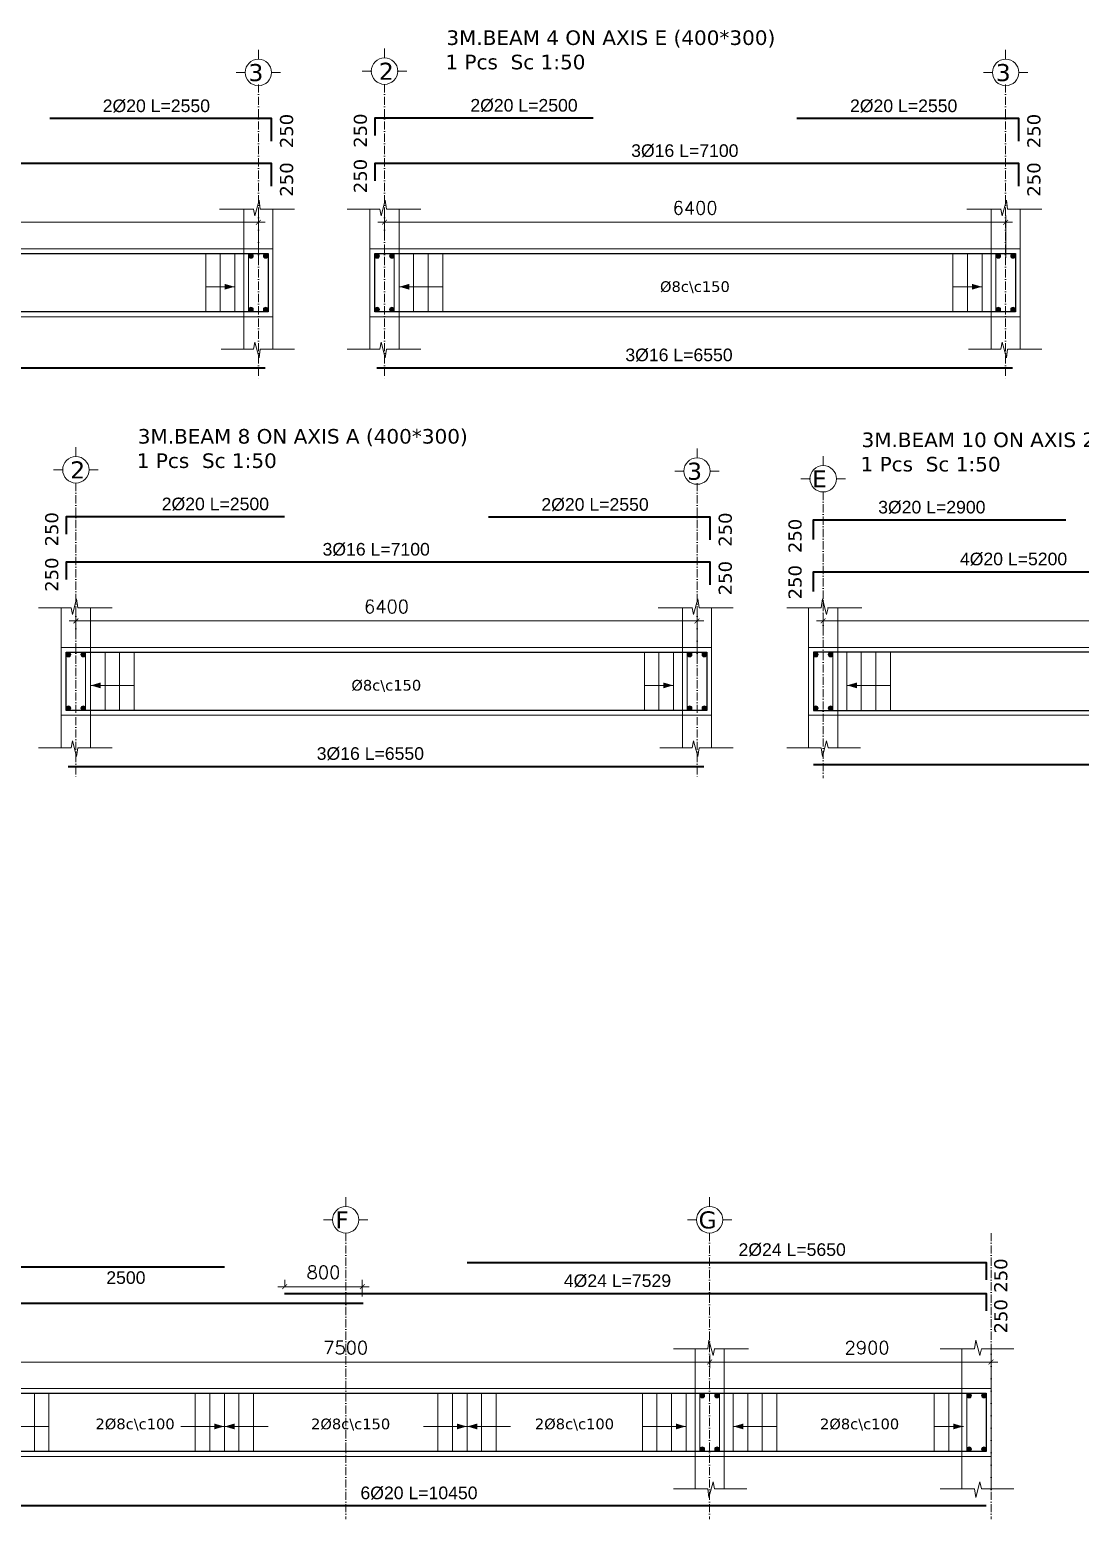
# Model space of a CAD drawing. Header units: inches. Extents: x -17020 to 43805, y -10194 to 123061.
# Drawn here: x 29636 to 30718, y 108587 to 110122 of the extents above; entities that cross this region are included whole.
import ezdxf

# ---------------------------------------------------------------- set-up
doc = ezdxf.new("R2010")
doc.units = ezdxf.units.IN
doc.header["$LTSCALE"] = 0.7
doc.header["$MEASUREMENT"] = 0
doc.linetypes.add('ACAD_ISO10W100', pattern=[18, 12, -3, 0, -3])
doc.layers.get('0').update_dxf_attribs({"lineweight": 13})
doc.layers.get('Defpoints').update_dxf_attribs({"lineweight": 5})
for name, color, linetype, lineweight in [('axis', 254, 'ACAD_ISO10W100', 9), ('BEAM FRAME', 5, 'Continuous', 18), ('COLUMN', 4, 'Continuous', 20), ('elevline', 30, 'Continuous', 20), ('FRAME 070', 5, 'Continuous', 60), ('hatch', 9, 'Continuous', 9), ('renforcment', 141, 'Continuous', 40), ('tex', 3, 'Continuous', 25), ('TEXT', 3, 'Continuous', 25), ('top rein. extension', 50, 'Continuous', 20), ('top renforcment', 7, 'Continuous', 40)]:
    doc.layers.add(name, color=color, linetype=linetype, lineweight=lineweight)
doc.styles.add('100', font='romans.shx', dxfattribs={"height": 13.5})
doc.styles.add('romanc', font='verdana.ttf', dxfattribs={"height": 250})
doc.styles.get("Standard").update_dxf_attribs({"font": 'arial.ttf', "height": 13})
doc.dimstyles.new('100', dxfattribs={"dimtxt": 13.5, "dimasz": 5, "dimexe": 7, "dimexo": 7, "dimgap": 8, "dimtad": 1, "dimdec": 0, "dimlfac": 10, "dimzin": 4, "dimdsep": 46, "dimtxsty": '100', "dimblk": 'ARCHTICK', "dimcen": 0.09, "dimdle": 7, "dimclrd": 1, "dimclre": 8, "dimclrt": 2, "dimadec": 0, "dimazin": 1, "dimtfac": 1, "dimtdec": 0, "dimtix": 1, "dimtofl": 0, "dimtmove": 0, "dimatfit": 3, "dimldrblk": 'ARCHTICK', "dimfxl": 0.18, "dimtolj": 1, "dimtzin": 0, "dimlwd": -1, "dimlwe": -1, "dimarcsym": 0})
doc.dimstyles.get("Standard").update_dxf_attribs({"dimtxt": 13, "dimasz": 5, "dimexe": 0.18, "dimexo": 0.0625, "dimgap": 6, "dimtad": 1, "dimdec": 0, "dimlfac": 10, "dimzin": 0, "dimdsep": 46, "dimtxsty": 'Standard', "dimblk": 'ARCHTICK', "dimcen": 0.09, "dimse1": 1, "dimse2": 1, "dimclrd": 1, "dimclre": 7, "dimclrt": 3, "dimadec": 0, "dimazin": 0, "dimtfac": 1, "dimtdec": 0, "dimtix": 1, "dimtofl": 0, "dimtmove": 0, "dimatfit": 3, "dimldrblk": 'ARCHTICK', "dimfxl": 1, "dimtolj": 1, "dimtzin": 0, "dimarcsym": 0})

# ---------------------------------------------------------------- blocks, each defined once
blk = doc.blocks.new('_ArchTick')
at = {"color": 0, "linetype": 'ByBlock', "lineweight": 0, "const_width": 0.15}
blk.add_lwpolyline([(-0.5, -0.5), (0.5, 0.5)], dxfattribs=at)
blk = doc.blocks.new('*D1181')
at = {"color": 8, "transparency": 16777216}
for p, q in [((29231.4, 109905.5), (29231.4, 109930.7)), ((29871.4, 109887.2), (29871.4, 109930.7))]:
    blk.add_line(p, q, dxfattribs=at)
at = {"color": 1, "transparency": 16777216}
blk.add_line((29878.4, 109923.7), (29224.4, 109923.7), dxfattribs=at)
at = {"layer": 'Defpoints', "color": 0, "transparency": 16777216}
for p in [(29231.4, 109923.7), (29231.4, 109898.5), (29871.4, 109880.2)]:
    blk.add_point(p, dxfattribs=at)
at = {"color": 1, "transparency": 16777216, "xscale": 5, "yscale": 5, "zscale": 5, "rotation": 180}
blk.add_blockref('_ArchTick', (29231.4, 109923.7), dxfattribs=at)
at = {"color": 1, "transparency": 16777216, "xscale": 5, "yscale": 5, "zscale": 5}
blk.add_blockref('_ArchTick', (29871.4, 109923.7), dxfattribs=at)
at = {"color": 2, "transparency": 16777216, "insert": (29551.4, 109938.5), "char_height": 13.5, "attachment_point": 5, "style": '100'}
blk.add_mtext('\\A1;6400', dxfattribs=at)
blk = doc.blocks.new('*D1182')
at = {"layer": 'Defpoints', "color": 0, "transparency": 16777216}
for p in [(29223.4, 109773.8, -37318.8), (29223.4, 109773.8), (29878.4, 109773.8, -13870.6)]:
    blk.add_point(p, dxfattribs=at)
at = {"layer": 'TEXT', "color": 3, "transparency": 16777216, "insert": (29534.8, 109786.8), "char_height": 13, "attachment_point": 5}
blk.add_mtext('\\A1;3%%C16 L=6550', dxfattribs=at)
blk = doc.blocks.new('*D1183')
at = {"layer": 'Defpoints', "color": 0, "transparency": 16777216}
for p in [(29198, 109984.3, -440.4), (29908, 109984.3, 46.4), (29908, 109984.3)]:
    blk.add_point(p, dxfattribs=at)
at = {"layer": 'TEXT', "color": 3, "transparency": 16777216, "insert": (29540.8, 109997.3), "char_height": 13, "attachment_point": 5}
blk.add_mtext('\\A1;3%%C16 L=7100', dxfattribs=at)
blk = doc.blocks.new('*D1184')
at = {"layer": 'Defpoints', "color": 0, "transparency": 16777216}
for p in [(29656.4, 110030.5, 136.2), (29911.4, 110030.5, 46.4), (29911.4, 110030.5)]:
    blk.add_point(p, dxfattribs=at)
at = {"layer": 'TEXT', "color": 3, "transparency": 16777216, "insert": (29766.3, 110043.5), "char_height": 13, "attachment_point": 5}
blk.add_mtext('\\A1;2%%C20 L=2550', dxfattribs=at)
blk = doc.blocks.new('*D1186')
at = {"color": 8, "transparency": 16777216}
for p, q in [((30001.4, 109905.5), (30001.4, 109930.7)), ((30641.4, 109887.2), (30641.4, 109930.7))]:
    blk.add_line(p, q, dxfattribs=at)
at = {"color": 1, "transparency": 16777216}
blk.add_line((30648.4, 109923.7), (29994.4, 109923.7), dxfattribs=at)
at = {"layer": 'Defpoints', "color": 0, "transparency": 16777216}
for p in [(30001.4, 109923.7), (30001.4, 109898.5), (30641.4, 109880.2)]:
    blk.add_point(p, dxfattribs=at)
at = {"color": 1, "transparency": 16777216, "xscale": 5, "yscale": 5, "zscale": 5, "rotation": 180}
blk.add_blockref('_ArchTick', (30001.4, 109923.7), dxfattribs=at)
at = {"color": 1, "transparency": 16777216, "xscale": 5, "yscale": 5, "zscale": 5}
blk.add_blockref('_ArchTick', (30641.4, 109923.7), dxfattribs=at)
at = {"color": 2, "transparency": 16777216, "insert": (30321.4, 109938.5), "char_height": 13.5, "attachment_point": 5, "style": '100'}
blk.add_mtext('\\A1;6400', dxfattribs=at)
blk = doc.blocks.new('*D1187')
at = {"layer": 'Defpoints', "color": 0, "transparency": 16777216}
for p in [(29993.4, 109773.8, -37318.8), (29993.4, 109773.8), (30648.4, 109773.8, -13870.6)]:
    blk.add_point(p, dxfattribs=at)
at = {"layer": 'TEXT', "color": 3, "transparency": 16777216, "insert": (30304.8, 109786.8), "char_height": 13, "attachment_point": 5}
blk.add_mtext('\\A1;3%%C16 L=6550', dxfattribs=at)
blk = doc.blocks.new('*D1188')
at = {"layer": 'Defpoints', "color": 0, "transparency": 16777216}
for p in [(29968, 109984.3, -440.4), (30678, 109984.3, 46.4), (30678, 109984.3)]:
    blk.add_point(p, dxfattribs=at)
at = {"layer": 'TEXT', "color": 3, "transparency": 16777216, "insert": (30310.8, 109997.3), "char_height": 13, "attachment_point": 5}
blk.add_mtext('\\A1;3%%C16 L=7100', dxfattribs=at)
blk = doc.blocks.new('*D1189')
at = {"layer": 'Defpoints', "color": 0, "transparency": 16777216}
for p in [(30426.4, 110030.5, 136.2), (30681.4, 110030.5, 46.4), (30681.4, 110030.5)]:
    blk.add_point(p, dxfattribs=at)
at = {"layer": 'TEXT', "color": 3, "transparency": 16777216, "insert": (30536.3, 110043.5), "char_height": 13, "attachment_point": 5}
blk.add_mtext('\\A1;2%%C20 L=2550', dxfattribs=at)
blk = doc.blocks.new('*D1190')
at = {"layer": 'Defpoints', "color": 0, "transparency": 16777216}
for p in [(29966.4, 110031, -440.4), (30216.4, 110031, -290.9), (30216.4, 110031)]:
    blk.add_point(p, dxfattribs=at)
at = {"layer": 'TEXT', "color": 3, "transparency": 16777216, "insert": (30145.1, 110044), "char_height": 13, "attachment_point": 5}
blk.add_mtext('\\A1;2%%C20 L=2500', dxfattribs=at)
blk = doc.blocks.new('*D1207')
at = {"color": 1, "transparency": 16777216}
blk.add_line((30330.4, 109512.9), (29676.4, 109512.9), dxfattribs=at)
at = {"color": 8, "transparency": 16777216}
for p, q in [((29683.4, 109494.7), (29683.4, 109519.9)), ((30323.4, 109476.4), (30323.4, 109519.9))]:
    blk.add_line(p, q, dxfattribs=at)
at = {"layer": 'Defpoints', "color": 0, "transparency": 16777216}
for p in [(29683.4, 109512.9), (29683.4, 109487.7), (30323.4, 109469.4)]:
    blk.add_point(p, dxfattribs=at)
at = {"color": 1, "transparency": 16777216, "xscale": 5, "yscale": 5, "zscale": 5, "rotation": 180}
blk.add_blockref('_ArchTick', (29683.4, 109512.9), dxfattribs=at)
at = {"color": 1, "transparency": 16777216, "xscale": 5, "yscale": 5, "zscale": 5}
blk.add_blockref('_ArchTick', (30323.4, 109512.9), dxfattribs=at)
at = {"color": 2, "transparency": 16777216, "insert": (30003.4, 109527.7), "char_height": 13.5, "attachment_point": 5, "style": '100'}
blk.add_mtext('\\A1;6400', dxfattribs=at)
blk = doc.blocks.new('*D1208')
at = {"layer": 'Defpoints', "color": 0, "transparency": 16777216}
for p in [(29675.4, 109363, -37318.8), (29675.4, 109363), (30330.4, 109363, -13870.6)]:
    blk.add_point(p, dxfattribs=at)
at = {"layer": 'TEXT', "color": 3, "transparency": 16777216, "insert": (29986.8, 109376), "char_height": 13, "attachment_point": 5}
blk.add_mtext('\\A1;3%%C16 L=6550', dxfattribs=at)
blk = doc.blocks.new('*D1209')
at = {"layer": 'Defpoints', "color": 0, "transparency": 16777216}
for p in [(29650, 109573.5, -440.4), (30360, 109573.5, 46.4), (30360, 109573.5)]:
    blk.add_point(p, dxfattribs=at)
at = {"layer": 'TEXT', "color": 3, "transparency": 16777216, "insert": (29992.8, 109586.5), "char_height": 13, "attachment_point": 5}
blk.add_mtext('\\A1;3%%C16 L=7100', dxfattribs=at)
blk = doc.blocks.new('*D1210')
at = {"layer": 'Defpoints', "color": 0, "transparency": 16777216}
for p in [(30108.4, 109619.7, 136.2), (30363.4, 109619.7, 46.4), (30363.4, 109619.7)]:
    blk.add_point(p, dxfattribs=at)
at = {"layer": 'TEXT', "color": 3, "transparency": 16777216, "insert": (30218.3, 109632.7), "char_height": 13, "attachment_point": 5}
blk.add_mtext('\\A1;2%%C20 L=2550', dxfattribs=at)
blk = doc.blocks.new('*D1211')
at = {"layer": 'Defpoints', "color": 0, "transparency": 16777216}
for p in [(29648.4, 109620.2, -440.4), (29898.4, 109620.2, -290.9), (29898.4, 109620.2)]:
    blk.add_point(p, dxfattribs=at)
at = {"layer": 'TEXT', "color": 3, "transparency": 16777216, "insert": (29827.1, 109633.2), "char_height": 13, "attachment_point": 5}
blk.add_mtext('\\A1;2%%C20 L=2500', dxfattribs=at)
blk = doc.blocks.new('*D1217')
at = {"layer": 'Defpoints', "color": 0, "transparency": 16777216}
for p in [(30413.4, 109563.5, -0.5), (30413.4, 109563.5), (30933.4, 109563.5, -167.8)]:
    blk.add_point(p, dxfattribs=at)
at = {"layer": 'TEXT', "color": 3, "transparency": 16777216, "insert": (30649.5, 109576.5), "char_height": 13, "attachment_point": 5}
blk.add_mtext('\\A1;4%%C20 L=5200', dxfattribs=at)
blk = doc.blocks.new('*D1220')
at = {"color": 1, "transparency": 16777216}
blk.add_line((31210.4, 109512.9), (30446.4, 109512.9), dxfattribs=at)
at = {"color": 8, "transparency": 16777216}
for p, q in [((30453.4, 109504), (30453.4, 109519.9)), ((31203.4, 109508.6), (31203.4, 109519.9))]:
    blk.add_line(p, q, dxfattribs=at)
at = {"layer": 'Defpoints', "color": 0, "transparency": 16777216}
for p in [(30453.4, 109512.9), (30453.4, 109497), (31203.4, 109501.6)]:
    blk.add_point(p, dxfattribs=at)
at = {"color": 1, "transparency": 16777216, "xscale": 5, "yscale": 5, "zscale": 5, "rotation": 180}
blk.add_blockref('_ArchTick', (30453.4, 109512.9), dxfattribs=at)
at = {"color": 1, "transparency": 16777216, "xscale": 5, "yscale": 5, "zscale": 5}
blk.add_blockref('_ArchTick', (31203.4, 109512.9), dxfattribs=at)
at = {"color": 2, "transparency": 16777216, "insert": (30828.4, 109527.7), "char_height": 13.5, "attachment_point": 5, "style": '100'}
blk.add_mtext('\\A1;7500', dxfattribs=at)
blk = doc.blocks.new('*D1221')
at = {"layer": 'Defpoints', "color": 0, "transparency": 16777216}
for p in [(30413.4, 109616.9, -218.4), (30413.4, 109616.9), (30703.4, 109616.9, -217.9)]:
    blk.add_point(p, dxfattribs=at)
at = {"layer": 'TEXT', "color": 3, "transparency": 16777216, "insert": (30565.3, 109629.9), "char_height": 13, "attachment_point": 5}
blk.add_mtext('\\A1;3%%C20 L=2900', dxfattribs=at)
blk = doc.blocks.new('*D1222')
at = {"layer": 'Defpoints', "color": 0, "transparency": 16777216}
for p in [(30443.4, 109364.7, -13652.7), (31488.4, 109364.7, -37100.9), (31488.4, 109364.7)]:
    blk.add_point(p, dxfattribs=at)
at = {"layer": 'TEXT', "color": 3, "transparency": 16777216, "insert": (30903.9, 109377.7), "char_height": 13, "attachment_point": 5}
blk.add_mtext('\\A1;5%%C20 L=10450', dxfattribs=at)
blk = doc.blocks.new('*D1234')
at = {"layer": 'Defpoints', "color": 0, "transparency": 16777216}
for p in [(29179.4, 108809.8, -19.2), (29179.4, 108809.8), (29979.5, 108809.8, -167.8)]:
    blk.add_point(p, dxfattribs=at)
at = {"layer": 'TEXT', "color": 3, "transparency": 16777216, "insert": (29478.6, 108822.8), "char_height": 13, "attachment_point": 5}
blk.add_mtext('\\A1;4%%C24 L=8000', dxfattribs=at)
blk = doc.blocks.new('*D1235')
at = {"color": 1, "transparency": 16777216}
blk.add_line((30329.4, 108749.2), (30633.4, 108749.2), dxfattribs=at)
at = {"color": 8, "transparency": 16777216}
for p, q in [((30336.4, 108742.9), (30336.4, 108756.2)), ((30626.4, 108743.3), (30626.4, 108756.2))]:
    blk.add_line(p, q, dxfattribs=at)
at = {"layer": 'Defpoints', "color": 0, "transparency": 16777216}
for p in [(30626.4, 108749.2), (30336.4, 108735.9), (30626.4, 108736.3, 217.9)]:
    blk.add_point(p, dxfattribs=at)
at = {"color": 1, "transparency": 16777216, "xscale": 5, "yscale": 5, "zscale": 5, "rotation": 180}
blk.add_blockref('_ArchTick', (30336.4, 108749.2), dxfattribs=at)
at = {"color": 1, "transparency": 16777216, "xscale": 5, "yscale": 5, "zscale": 5}
blk.add_blockref('_ArchTick', (30626.4, 108749.2), dxfattribs=at)
at = {"color": 2, "transparency": 16777216, "insert": (30498.6, 108764), "char_height": 13.5, "attachment_point": 5, "style": '100'}
blk.add_mtext('\\A1;2900', dxfattribs=at)
blk = doc.blocks.new('*D1236')
at = {"layer": 'Defpoints', "color": 0, "transparency": 16777216}
for p in [(29898.5, 108819.8, -157.8), (29898.5, 108819.8), (30651.4, 108819.8, -218.5)]:
    blk.add_point(p, dxfattribs=at)
at = {"layer": 'TEXT', "color": 3, "transparency": 16777216, "insert": (30241.4, 108832.8), "char_height": 13, "attachment_point": 5}
blk.add_mtext('\\A1;4%%C24 L=7529', dxfattribs=at)
blk = doc.blocks.new('*D1251')
at = {"color": 1, "transparency": 16777216}
blk.add_line((29985.5, 108826.8), (29891.5, 108826.8), dxfattribs=at)
at = {"color": 8, "transparency": 16777216}
for p, q in [((29898.5, 108826.8), (29898.5, 108833.8)), ((29978.5, 108816.8), (29978.5, 108833.8))]:
    blk.add_line(p, q, dxfattribs=at)
at = {"layer": 'Defpoints', "color": 0, "transparency": 16777216}
for p in [(29898.5, 108826.8), (29898.5, 108819.8), (29978.5, 108809.8)]:
    blk.add_point(p, dxfattribs=at)
at = {"color": 1, "transparency": 16777216, "xscale": 5, "yscale": 5, "zscale": 5, "rotation": 180}
blk.add_blockref('_ArchTick', (29898.5, 108826.8), dxfattribs=at)
at = {"color": 1, "transparency": 16777216, "xscale": 5, "yscale": 5, "zscale": 5}
blk.add_blockref('_ArchTick', (29978.5, 108826.8), dxfattribs=at)
at = {"color": 2, "transparency": 16777216, "insert": (29938.5, 108841.6), "char_height": 13.5, "attachment_point": 5, "style": '100'}
blk.add_mtext('\\A1;800', dxfattribs=at)
blk = doc.blocks.new('*D1237')
at = {"color": 1, "transparency": 16777216}
blk.add_line((30343.4, 108749.2), (29579.4, 108749.2), dxfattribs=at)
at = {"color": 8, "transparency": 16777216}
for p, q in [((29586.4, 108740.3), (29586.4, 108756.2)), ((30336.4, 108745), (30336.4, 108756.2))]:
    blk.add_line(p, q, dxfattribs=at)
at = {"layer": 'Defpoints', "color": 0, "transparency": 16777216}
for p in [(29586.4, 108749.2), (29586.4, 108733.3), (30336.4, 108738)]:
    blk.add_point(p, dxfattribs=at)
at = {"color": 1, "transparency": 16777216, "xscale": 5, "yscale": 5, "zscale": 5, "rotation": 180}
blk.add_blockref('_ArchTick', (29586.4, 108749.2), dxfattribs=at)
at = {"color": 1, "transparency": 16777216, "xscale": 5, "yscale": 5, "zscale": 5}
blk.add_blockref('_ArchTick', (30336.4, 108749.2), dxfattribs=at)
at = {"color": 2, "transparency": 16777216, "insert": (29961.4, 108764), "char_height": 13.5, "attachment_point": 5, "style": '100'}
blk.add_mtext('\\A1;7500', dxfattribs=at)
blk = doc.blocks.new('*D1238')
at = {"layer": 'Defpoints', "color": 0, "transparency": 16777216}
for p in [(29576.4, 108601.1, -13652.7), (30621.4, 108601.1, -37100.9), (30621.4, 108601.1)]:
    blk.add_point(p, dxfattribs=at)
at = {"layer": 'TEXT', "color": 3, "transparency": 16777216, "insert": (30036.9, 108614.1), "char_height": 13, "attachment_point": 5}
blk.add_mtext('\\A1;6%%C20 L=10450', dxfattribs=at)
blk = doc.blocks.new('*D1242')
at = {"layer": 'Defpoints', "color": 0, "transparency": 16777216}
for p in [(30086.4, 108851.8, -157.8), (30086.4, 108851.8), (30651.4, 108851.8, -218.5)]:
    blk.add_point(p, dxfattribs=at)
at = {"layer": 'TEXT', "color": 3, "transparency": 16777216, "insert": (30421.4, 108864.8), "char_height": 13, "attachment_point": 5}
blk.add_mtext('\\A1;2%%C24 L=5650', dxfattribs=at)
blk = doc.blocks.new('*D1243')
at = {"layer": 'Defpoints', "color": 0, "transparency": 16777216}
for p in [(29326.4, 108847.4, -203.1), (29326.4, 108847.4), (29836.4, 108847.4, -189.9)]:
    blk.add_point(p, dxfattribs=at)
at = {"layer": 'TEXT', "color": 3, "transparency": 16777216, "insert": (29536.7, 108860.4), "char_height": 13, "attachment_point": 5}
blk.add_mtext('\\A1;3%%C24 L=5100', dxfattribs=at)
blk = doc.blocks.new('*D1244')
at = {"layer": 'Defpoints', "color": 0, "transparency": 16777216}
for p in [(29586.4, 108845.8), (29836.4, 108845.8), (29836.4, 108823.4)]:
    blk.add_point(p, dxfattribs=at)
at = {"layer": 'TEXT', "color": 3, "transparency": 16777216, "insert": (29734.9, 108836.1), "char_height": 13, "attachment_point": 5}
blk.add_mtext('\\A1;2500', dxfattribs=at)

msp = doc.modelspace()

# ---------------------------------------------------------------- hatches: boundary and pattern name
at = {"layer": 'elevline'}
for points in [[(29866.14, 109889.05, 1), (29861.38, 109889.05, 1)], [(29876.63, 109889.05, -1), (29881.38, 109889.05, -1)], [(29996.14, 109889.05, 1), (29991.38, 109889.05, 1)], [(30006.63, 109889.05, -1), (30011.38, 109889.05, -1)], [(30636.14, 109889.05, 1), (30631.38, 109889.05, 1)], [(30646.63, 109889.05, -1), (30651.38, 109889.05, -1)], [(29866.14, 109833.8, -1), (29861.38, 109833.8, -1)], [(29876.63, 109833.8, 1), (29881.38, 109833.8, 1)], [(29996.14, 109833.8, -1), (29991.38, 109833.8, -1)], [(30006.63, 109833.8, 1), (30011.38, 109833.8, 1)], [(30636.14, 109833.8, -1), (30631.38, 109833.8, -1)], [(30646.63, 109833.8, 1), (30651.38, 109833.8, 1)], [(29678.14, 109478.24, 1), (29673.38, 109478.24, 1)], [(29688.63, 109478.24, -1), (29693.38, 109478.24, -1)], [(30318.14, 109478.24, 1), (30313.38, 109478.24, 1)], [(30328.63, 109478.24, -1), (30333.38, 109478.24, -1)], [(30448.14, 109478.24, 1), (30443.38, 109478.24, 1)], [(30458.63, 109478.24, -1), (30463.38, 109478.24, -1)], [(29678.14, 109423, -1), (29673.38, 109423, -1)], [(29688.63, 109423, 1), (29693.38, 109423, 1)], [(30318.14, 109423, -1), (30313.38, 109423, -1)], [(30328.63, 109423, 1), (30333.38, 109423, 1)], [(30448.14, 109423, -1), (30443.38, 109423, -1)], [(30458.63, 109423, 1), (30463.38, 109423, 1)], [(30331.14, 108714.57, 1), (30326.38, 108714.57, 1)], [(30341.62, 108714.57, -1), (30346.38, 108714.57, -1)], [(30606.14, 108714.57, 1), (30601.38, 108714.57, 1)], [(30616.62, 108714.57, -1), (30621.38, 108714.57, -1)], [(30331.14, 108659.33, -1), (30326.38, 108659.33, -1)], [(30341.62, 108659.33, 1), (30346.38, 108659.33, 1)], [(30606.14, 108659.33, -1), (30601.38, 108659.33, -1)], [(30616.62, 108659.33, 1), (30621.38, 108659.33, 1)]]:
    msp.add_hatch(color=256, dxfattribs=at).paths.add_polyline_path(points)

# ---------------------------------------------------------------- linework, layer by layer
at = {"layer": 'axis'}
for p, q in [((29871.38, 110065.82), (29871.38, 109761.69)), ((30001.38, 110065.82), (30001.38, 109761.69)), ((30641.38, 110065.82), (30641.38, 109761.69)), ((29683.38, 109655.02), (29683.38, 109350.88)), ((30323.38, 109655.02), (30323.38, 109350.88)), ((30453.38, 109645.81), (30453.38, 109350.88)), ((30453.38, 109645.81), (30453.38, 109350.88)), ((29961.38, 108882.14), (29961.38, 108587.21)), ((30336.38, 108882.14), (30336.38, 108587.21)), ((30626.38, 108882.14), (30626.38, 108587.21))]:
    msp.add_line(p, q, dxfattribs=at)
at = {"layer": 'BEAM FRAME', "elevation": 217.91}
for points in [[(29886.38, 109826.43), (29216.38, 109826.43), (29216.38, 109896.43), (29886.38, 109896.43)], [(30656.38, 109826.43), (29986.38, 109826.43), (29986.38, 109896.43), (30656.38, 109896.43)], [(30338.38, 109415.62), (29668.38, 109415.62), (29668.38, 109485.62), (30338.38, 109485.62)], [(30438.38, 109415.62), (31493.38, 109415.62), (31493.38, 109485.62), (30438.38, 109485.62)], [(30626.38, 108651.95), (27676.38, 108651.95), (27676.38, 108721.95), (30626.38, 108721.95)]]:
    msp.add_lwpolyline(points, close=True, dxfattribs=at)
at = {"layer": 'COLUMN', "lineweight": 20}
for p, q in [((29856.38, 109937.35, 217.91), (29856.38, 109896.43, 217.91)), ((29886.38, 109937.35, 217.91), (29886.38, 109896.43, 217.91)), ((29986.38, 109937.35, 217.91), (29986.38, 109896.43, 217.91)), ((30016.38, 109937.35, 217.91), (30016.38, 109896.43, 217.91)), ((30626.38, 109937.35, 217.91), (30626.38, 109896.43, 217.91)), ((30656.38, 109937.35, 217.91), (30656.38, 109896.43, 217.91)), ((29856.38, 109793, 217.91), (29856.38, 109826.43, 217.91)), ((29886.38, 109793, 217.91), (29886.38, 109826.43, 217.91)), ((29986.38, 109793, 217.91), (29986.38, 109826.43, 217.91)), ((30016.38, 109793, 217.91), (30016.38, 109826.43, 217.91)), ((30626.38, 109793, 217.91), (30626.38, 109826.43, 217.91)), ((30656.38, 109793, 217.91), (30656.38, 109826.43, 217.91)), ((29668.38, 109526.55, 217.91), (29668.38, 109485.62, 217.91)), ((29698.38, 109526.55, 217.91), (29698.38, 109485.62, 217.91)), ((30308.38, 109526.55, 217.91), (30308.38, 109485.62, 217.91)), ((30338.38, 109526.55, 217.91), (30338.38, 109485.62, 217.91)), ((30438.38, 109526.55, 217.91), (30438.38, 109485.62, 217.91)), ((30468.38, 109526.55, 217.91), (30468.38, 109485.62, 217.91)), ((29668.38, 109382.19, 217.91), (29668.38, 109415.62, 217.91)), ((29698.38, 109382.19, 217.91), (29698.38, 109415.62, 217.91)), ((30308.38, 109382.19, 217.91), (30308.38, 109415.62, 217.91)), ((30338.38, 109382.19, 217.91), (30338.38, 109415.62, 217.91)), ((30438.38, 109382.19, 217.91), (30438.38, 109415.62, 217.91)), ((30468.38, 109382.19, 217.91), (30468.38, 109415.62, 217.91)), ((30321.38, 108762.88, 217.91), (30321.38, 108721.95, 217.91)), ((30351.38, 108762.88, 217.91), (30351.38, 108721.95, 217.91)), ((30596.38, 108762.88, 217.91), (30596.38, 108721.95, 217.91)), ((30626.38, 108762.88, 217.91), (30626.38, 108721.95, 217.91)), ((30321.38, 108618.52, 217.91), (30321.38, 108651.95, 217.91)), ((30351.38, 108618.52, 217.91), (30351.38, 108651.95, 217.91)), ((30596.38, 108618.52, 217.91), (30596.38, 108651.95, 217.91)), ((30626.38, 108618.52, 217.91), (30626.38, 108651.95, 217.91))]:
    msp.add_line(p, q, dxfattribs=at)
at = {"layer": 'elevline'}
for p, q in [((29817.11, 109831.43), (29817.11, 109891.43)), ((29832.11, 109831.43), (29832.11, 109891.43)), ((29847.07, 109831.43), (29847.07, 109891.43)), ((30031.38, 109831.43), (30031.38, 109891.43)), ((30046.38, 109831.43), (30046.38, 109891.43)), ((30061.38, 109831.43), (30061.38, 109891.43)), ((30587.11, 109831.43), (30587.11, 109891.43)), ((30602.11, 109831.43), (30602.11, 109891.43)), ((30617.07, 109831.43), (30617.07, 109891.43)), ((29713.38, 109420.62), (29713.38, 109480.62)), ((29728.38, 109420.62), (29728.38, 109480.62)), ((29743.38, 109420.62), (29743.38, 109480.62)), ((30269.11, 109420.62), (30269.11, 109480.62)), ((30284.11, 109420.62), (30284.11, 109480.62)), ((30299.07, 109420.62), (30299.07, 109480.62)), ((30477.69, 109420.62), (30477.69, 109480.62)), ((30492.65, 109420.62), (30492.65, 109480.62)), ((30507.65, 109420.62), (30507.65, 109480.62)), ((30522.65, 109420.62), (30522.65, 109480.62)), ((29640.65, 108656.95), (29640.65, 108716.95)), ((29655.65, 108656.95), (29655.65, 108716.95)), ((29806.42, 108656.95), (29806.42, 108716.95)), ((29821.42, 108656.95), (29821.42, 108716.95)), ((29836.38, 108656.95), (29836.38, 108716.95)), ((29851.34, 108656.95), (29851.34, 108716.95)), ((29866.34, 108656.95), (29866.34, 108716.95)), ((30056.42, 108656.95), (30056.42, 108716.95)), ((30071.42, 108656.95), (30071.42, 108716.95)), ((30086.38, 108656.95), (30086.38, 108716.95)), ((30101.34, 108656.95), (30101.34, 108716.95)), ((30116.34, 108656.95), (30116.34, 108716.95)), ((30267.11, 108656.95), (30267.11, 108716.95)), ((30282.11, 108656.95), (30282.11, 108716.95)), ((30297.11, 108656.95), (30297.11, 108716.95)), ((30312.07, 108656.95), (30312.07, 108716.95)), ((30360.69, 108656.95), (30360.69, 108716.95)), ((30375.65, 108656.95), (30375.65, 108716.95)), ((30390.65, 108656.95), (30390.65, 108716.95)), ((30405.65, 108656.95), (30405.65, 108716.95)), ((30567.88, 108656.95), (30567.88, 108716.95)), ((30582.88, 108656.95), (30582.88, 108716.95)), ((30601.34, 108656.95), (30601.34, 108716.95))]:
    msp.add_line(p, q, dxfattribs=at)
for centre in [(29863.76, 109889.05), (29879, 109889.05), (29993.76, 109889.05), (30009, 109889.05), (30633.76, 109889.05), (30649, 109889.05), (29863.76, 109833.8), (29879, 109833.8), (29993.76, 109833.8), (30009, 109833.8), (30633.76, 109833.8), (30649, 109833.8), (29675.76, 109478.24), (29691, 109478.24), (30315.76, 109478.24), (30331, 109478.24), (30445.76, 109478.24), (30461, 109478.24), (29675.76, 109423), (29691, 109423), (30315.76, 109423), (30331, 109423), (30445.76, 109423), (30461, 109423), (30328.76, 108714.57), (30344, 108714.57), (30603.76, 108714.57), (30619, 108714.57), (30328.76, 108659.33), (30344, 108659.33), (30603.76, 108659.33), (30619, 108659.33)]:
    msp.add_circle(centre, 2.38, dxfattribs=at)
at = {"layer": 'FRAME 070', "lineweight": 20}
for p, q in [((29872.07, 109946.35, 217.91), (29867.88, 109930.28, 217.91)), ((29873.42, 109937.35, 217.91), (29872.07, 109946.35, 217.91)), ((30002.07, 109946.35, 217.91), (29997.88, 109930.28, 217.91)), ((30003.42, 109937.35, 217.91), (30002.07, 109946.35, 217.91)), ((30642.07, 109946.35, 217.91), (30637.88, 109930.28, 217.91)), ((30643.42, 109937.35, 217.91), (30642.07, 109946.35, 217.91)), ((29866.85, 109937.35, 217.91), (29831.5, 109937.35, 217.91)), ((29867.88, 109930.28, 217.91), (29866.38, 109937.35, 217.91)), ((29908.77, 109937.35, 217.91), (29873.42, 109937.35, 217.91)), ((29996.38, 109937.35, 217.91), (29962.99, 109937.35, 217.91)), ((29997.88, 109930.28, 217.91), (29996.38, 109937.35, 217.91)), ((30038.77, 109937.35, 217.91), (30003.42, 109937.35, 217.91)), ((30636.85, 109937.35, 217.91), (30601.5, 109937.35, 217.91)), ((30637.88, 109930.28, 217.91), (30636.38, 109937.35, 217.91)), ((30678.77, 109937.35, 217.91), (30643.42, 109937.35, 217.91)), ((29866.38, 109793, 217.91), (29832.99, 109793, 217.91)), ((29867.88, 109800.08, 217.91), (29866.38, 109793, 217.91)), ((29872.07, 109784, 217.91), (29867.88, 109800.08, 217.91)), ((29873.42, 109793, 217.91), (29872.07, 109784, 217.91)), ((29908.77, 109793, 217.91), (29873.42, 109793, 217.91)), ((29996.38, 109793, 217.91), (29962.99, 109793, 217.91)), ((29997.88, 109800.08, 217.91), (29996.38, 109793, 217.91)), ((30002.07, 109784, 217.91), (29997.88, 109800.08, 217.91)), ((30003.42, 109793, 217.91), (30002.07, 109784, 217.91)), ((30038.77, 109793, 217.91), (30003.42, 109793, 217.91)), ((30636.38, 109793, 217.91), (30602.99, 109793, 217.91)), ((30637.88, 109800.08, 217.91), (30636.38, 109793, 217.91)), ((30642.07, 109784, 217.91), (30637.88, 109800.08, 217.91)), ((30643.42, 109793, 217.91), (30642.07, 109784, 217.91)), ((30678.77, 109793, 217.91), (30643.42, 109793, 217.91)), ((29684.07, 109535.55, 217.91), (29679.88, 109519.47, 217.91)), ((29685.42, 109526.55, 217.91), (29684.07, 109535.55, 217.91)), ((30324.07, 109535.55, 217.91), (30319.88, 109519.47, 217.91)), ((30325.42, 109526.55, 217.91), (30324.07, 109535.55, 217.91)), ((30451.35, 109526.55, 217.91), (30452.7, 109535.55, 217.91)), ((30452.7, 109535.55, 217.91), (30456.88, 109519.47, 217.91)), ((29678.38, 109526.55, 217.91), (29644.99, 109526.55, 217.91)), ((29679.88, 109519.47, 217.91), (29678.38, 109526.55, 217.91)), ((29720.77, 109526.55, 217.91), (29685.42, 109526.55, 217.91)), ((30318.85, 109526.55, 217.91), (30283.5, 109526.55, 217.91)), ((30319.88, 109519.47, 217.91), (30318.38, 109526.55, 217.91)), ((30360.77, 109526.55, 217.91), (30325.42, 109526.55, 217.91)), ((30415.99, 109526.55, 217.91), (30451.35, 109526.55, 217.91)), ((30456.88, 109519.47, 217.91), (30458.39, 109526.55, 217.91)), ((30457.91, 109526.55, 217.91), (30493.27, 109526.55, 217.91)), ((29679.88, 109389.27, 217.91), (29678.38, 109382.19, 217.91)), ((29684.07, 109373.19, 217.91), (29679.88, 109389.27, 217.91)), ((30319.88, 109389.27, 217.91), (30318.38, 109382.19, 217.91)), ((30324.07, 109373.19, 217.91), (30319.88, 109389.27, 217.91)), ((30452.7, 109373.19, 217.91), (30456.88, 109389.27, 217.91)), ((30456.88, 109389.27, 217.91), (30458.39, 109382.19, 217.91)), ((29678.38, 109382.19, 217.91), (29644.99, 109382.19, 217.91)), ((29685.42, 109382.19, 217.91), (29684.07, 109373.19, 217.91)), ((29720.77, 109382.19, 217.91), (29685.42, 109382.19, 217.91)), ((30318.38, 109382.19, 217.91), (30284.99, 109382.19, 217.91)), ((30325.42, 109382.19, 217.91), (30324.07, 109373.19, 217.91)), ((30360.77, 109382.19, 217.91), (30325.42, 109382.19, 217.91)), ((30415.99, 109382.19, 217.91), (30451.35, 109382.19, 217.91)), ((30451.35, 109382.19, 217.91), (30452.7, 109373.19, 217.91)), ((30458.39, 109382.19, 217.91), (30491.78, 109382.19, 217.91)), ((30298.99, 108762.88, 217.91), (30334.35, 108762.88, 217.91)), ((30334.35, 108762.88, 217.91), (30335.7, 108771.88, 217.91)), ((30335.7, 108771.88, 217.91), (30339.88, 108755.8, 217.91)), ((30339.88, 108755.8, 217.91), (30341.39, 108762.88, 217.91)), ((30340.91, 108762.88, 217.91), (30376.27, 108762.88, 217.91)), ((30573.99, 108762.88, 217.91), (30609.35, 108762.88, 217.91)), ((30609.35, 108762.88, 217.91), (30610.7, 108771.88, 217.91)), ((30610.7, 108771.88, 217.91), (30614.88, 108755.8, 217.91)), ((30614.88, 108755.8, 217.91), (30616.39, 108762.88, 217.91)), ((30616.39, 108762.88, 217.91), (30649.78, 108762.88, 217.91)), ((30335.7, 108609.52, 217.91), (30339.88, 108625.6, 217.91)), ((30339.88, 108625.6, 217.91), (30341.39, 108618.52, 217.91)), ((30610.7, 108609.52, 217.91), (30614.88, 108625.6, 217.91)), ((30614.88, 108625.6, 217.91), (30616.39, 108618.52, 217.91)), ((30298.99, 108618.52, 217.91), (30334.35, 108618.52, 217.91)), ((30334.35, 108618.52, 217.91), (30335.7, 108609.52, 217.91)), ((30341.39, 108618.52, 217.91), (30374.78, 108618.52, 217.91)), ((30573.99, 108618.52, 217.91), (30609.35, 108618.52, 217.91)), ((30609.35, 108618.52, 217.91), (30610.7, 108609.52, 217.91)), ((30616.39, 108618.52, 217.91), (30649.78, 108618.52, 217.91))]:
    msp.add_line(p, q, dxfattribs=at)
at = {"layer": 'FRAME 070', "lineweight": 15}
for points in [[(29886.38, 109826.43), (29856.38, 109826.43), (29856.38, 109896.43), (29886.38, 109896.43)], [(30016.38, 109826.43), (29986.38, 109826.43), (29986.38, 109896.43), (30016.38, 109896.43)], [(30656.38, 109826.43), (30626.38, 109826.43), (30626.38, 109896.43), (30656.38, 109896.43)], [(29698.38, 109415.62), (29668.38, 109415.62), (29668.38, 109485.62), (29698.38, 109485.62)], [(30338.38, 109415.62), (30308.38, 109415.62), (30308.38, 109485.62), (30338.38, 109485.62)], [(30438.38, 109415.62), (30468.38, 109415.62), (30468.38, 109485.62), (30438.38, 109485.62)], [(30321.38, 108651.95), (30351.38, 108651.95), (30351.38, 108721.95), (30321.38, 108721.95)], [(30596.38, 108651.95), (30626.38, 108651.95), (30626.38, 108721.95), (30596.38, 108721.95)]]:
    msp.add_lwpolyline(points, close=True, dxfattribs=at)
at = {"layer": 'hatch'}
for p, q in [((29871.38, 110101.44), (29871.38, 110091.7)), ((30001.38, 110102.8), (30001.38, 110093.06)), ((30641.38, 110101.44), (30641.38, 110091.7)), ((29978.46, 110079.32), (29988.19, 110079.32)), ((30024.31, 110079.32), (30014.57, 110079.32)), ((29848.46, 110077.96), (29858.19, 110077.96)), ((29894.31, 110077.96), (29884.57, 110077.96)), ((30618.46, 110077.96), (30628.19, 110077.96)), ((30664.31, 110077.96), (30654.57, 110077.96)), ((29683.38, 109691.99), (29683.38, 109682.26)), ((30323.38, 109690.63), (30323.38, 109680.89)), ((30453.38, 109682.79), (30453.38, 109673.05)), ((29660.46, 109668.51), (29670.19, 109668.51)), ((29706.31, 109668.51), (29696.57, 109668.51)), ((30300.46, 109667.15), (30310.19, 109667.15)), ((30346.31, 109667.15), (30336.57, 109667.15)), ((30430.46, 109659.31), (30440.19, 109659.31)), ((30476.31, 109659.31), (30466.57, 109659.31)), ((29961.38, 108919.12), (29961.38, 108909.38)), ((30336.38, 108919.12), (30336.38, 108909.38)), ((29938.46, 108895.64), (29948.19, 108895.64)), ((29984.3, 108895.64), (29974.57, 108895.64)), ((30313.46, 108895.64), (30323.19, 108895.64)), ((30359.3, 108895.64), (30349.57, 108895.64))]:
    msp.add_line(p, q, dxfattribs=at)
for centre in [(29871.38, 110078.08), (30001.38, 110079.44), (30641.38, 110078.08), (29683.38, 109668.64), (30323.38, 109667.27), (30453.38, 109659.43), (29961.38, 108895.76), (30336.38, 108895.76)]:
    msp.add_circle(centre, 13.62, dxfattribs=at)
at = {"layer": 'renforcment', "lineweight": -2, "elevation": 217.91}
for points in [[(29881.38, 109831.43), (29221.38, 109831.43), (29221.38, 109891.43), (29881.38, 109891.43)], [(30651.38, 109831.43), (29991.38, 109831.43), (29991.38, 109891.43), (30651.38, 109891.43)], [(30333.38, 109420.62), (29673.38, 109420.62), (29673.38, 109480.62), (30333.38, 109480.62)], [(30443.38, 109420.62), (31488.38, 109420.62), (31488.38, 109480.62), (30443.38, 109480.62)], [(30621.38, 108656.95), (27681.38, 108656.95), (27681.38, 108716.95), (30621.38, 108716.95)]]:
    msp.add_lwpolyline(points, close=True, dxfattribs=at)
at = {"layer": 'top rein. extension'}
for p, q in [((29847.07, 109857.26), (29817.11, 109857.26)), ((30016.42, 109857.26), (30061.38, 109857.26)), ((30617.07, 109857.26), (30587.11, 109857.26)), ((29698.42, 109446.46), (29743.38, 109446.46)), ((30299.07, 109446.46), (30269.11, 109446.46)), ((30477.69, 109446.46), (30522.65, 109446.46)), ((29610.69, 108682.79), (29655.65, 108682.79)), ((29836.38, 108682.79), (29791.42, 108682.79)), ((29836.38, 108682.79), (29881.34, 108682.79)), ((30086.38, 108682.79), (30041.42, 108682.79)), ((30086.38, 108682.79), (30131.34, 108682.79)), ((30312.07, 108682.79), (30267.11, 108682.79)), ((30360.69, 108682.79), (30405.65, 108682.79)), ((30597.84, 108682.79), (30567.88, 108682.79))]:
    msp.add_line(p, q, dxfattribs=at)
for points in [[(29836.6, 109860.26), (29846.72, 109857.26), (29836.6, 109854.26)], [(30026.9, 109860.26), (30016.77, 109857.26), (30026.9, 109854.26)], [(30606.6, 109860.26), (30616.72, 109857.26), (30606.6, 109854.26)], [(29708.9, 109449.46), (29698.77, 109446.46), (29708.9, 109443.46)], [(30288.6, 109449.46), (30298.72, 109446.46), (30288.6, 109443.46)], [(30488.17, 109449.46), (30478.04, 109446.46), (30488.17, 109443.46)], [(29825.91, 108685.79), (29836.03, 108682.79), (29825.91, 108679.79)], [(29846.85, 108685.79), (29836.73, 108682.79), (29846.85, 108679.79)], [(30075.91, 108685.79), (30086.03, 108682.79), (30075.91, 108679.79)], [(30096.85, 108685.79), (30086.73, 108682.79), (30096.85, 108679.79)], [(30301.6, 108685.79), (30311.72, 108682.79), (30301.6, 108679.79)], [(30371.17, 108685.79), (30361.04, 108682.79), (30371.17, 108679.79)], [(30587.37, 108685.79), (30597.49, 108682.79), (30587.37, 108679.79)]]:
    msp.add_solid(points, dxfattribs=at)
at = {"layer": 'top renforcment'}
for p, q in [((29223.38, 109773.77, -217.91), (29878.38, 109773.77, -217.91)), ((29993.38, 109773.77, -217.91), (30648.38, 109773.77, -217.91)), ((29675.38, 109362.96, -217.91), (30330.38, 109362.96, -217.91)), ((31488.38, 109364.74), (30443.38, 109364.74)), ((30621.38, 108601.07), (29576.38, 108601.07))]:
    msp.add_line(p, q, dxfattribs=at)
for points in [[(29885.08, 110007.25), (29885.08, 110030.52), (29656.38, 110030.52)], [(30216.38, 110031.04), (29991.38, 110031.04), (29991.38, 110013.15)], [(30655.08, 110007.25), (30655.08, 110030.52), (30426.38, 110030.52)], [(29885.08, 109961.03), (29885.08, 109984.3), (29221.38, 109984.3), (29221.38, 109966.41)], [(30655.08, 109961.03), (30655.08, 109984.3), (29991.38, 109984.3), (29991.38, 109966.41)], [(29898.38, 109620.23), (29673.38, 109620.23), (29673.38, 109602.34)], [(30337.08, 109596.44), (30337.08, 109619.71), (30108.38, 109619.71)], [(30337.08, 109550.22), (30337.08, 109573.49), (29673.38, 109573.49), (29673.38, 109555.6)], [(30443.38, 109543.22), (30443.38, 109563.49), (30933.35, 109563.49)], [(30086.38, 108851.79), (30621.38, 108851.79), (30621.38, 108833.9)], [(29326.38, 108847.38), (29836.38, 108847.38)], [(29179.43, 108809.83), (29979.45, 108809.83)], [(29898.45, 108819.83), (30621.38, 108819.83), (30621.38, 108801.94)]]:
    msp.add_lwpolyline(points, dxfattribs=at)
at = {"layer": 'top renforcment', "lineweight": 15}
for points in [[(29881.38, 109831.43), (29861.38, 109831.43), (29861.38, 109891.43), (29881.38, 109891.43)], [(30011.38, 109831.43), (29991.38, 109831.43), (29991.38, 109891.43), (30011.38, 109891.43)], [(30651.38, 109831.43), (30631.38, 109831.43), (30631.38, 109891.43), (30651.38, 109891.43)], [(29693.38, 109420.62), (29673.38, 109420.62), (29673.38, 109480.62), (29693.38, 109480.62)], [(30333.38, 109420.62), (30313.38, 109420.62), (30313.38, 109480.62), (30333.38, 109480.62)], [(30443.38, 109420.62), (30463.38, 109420.62), (30463.38, 109480.62), (30443.38, 109480.62)], [(30326.38, 108656.95), (30346.38, 108656.95), (30346.38, 108716.95), (30326.38, 108716.95)], [(30601.38, 108656.95), (30621.38, 108656.95), (30621.38, 108716.95), (30601.38, 108716.95)]]:
    msp.add_lwpolyline(points, close=True, dxfattribs=at)
at = {"layer": 'top renforcment', "elevation": 217.91}
msp.add_lwpolyline([(30443.38, 109596.67), (30443.38, 109616.95), (30703.38, 109616.95)], dxfattribs=at)

# ---------------------------------------------------------------- texts
at = {"layer": 'tex', "style": 'romanc'}
for s, p in [('%%C8c\\c150', (30285.22, 109851.9, -33436.19)), ('%%C8c\\c150', (29967.22, 109441.09, -33436.19)), ('2%%C8c\\c100', (29703.59, 108679.88, -33436.19)), ('2%%C8c\\c150', (29925.68, 108679.88, -33436.19)), ('2%%C8c\\c100', (30156.31, 108679.88, -33436.19)), ('2%%C8c\\c100', (30450.1, 108679.88, -33436.19))]:
    msp.add_text(s, height=11, dxfattribs=at).set_placement(p)
at = {"layer": 'TEXT', "style": 'romanc'}
for s, height, p in [('3M.BEAM 4 ON AXIS E (400*300)', 15, (30065.15, 110106.44)), ('1 Pcs  Sc 1:50 ', 15, (30064.13, 110081.35)), ('3', 17.6, (29861.21, 110069.16)), ('2', 17.6, (29995.55, 110070.52)), ('3', 17.6, (30631.21, 110069.16)), ('3M.BEAM 8 ON AXIS A (400*300)', 15, (29747.15, 109695.64)), ('3M.BEAM 10 ON AXIS 2 (1000*300)', 15, (30492.9, 109692.04)), ('1 Pcs  Sc 1:50 ', 15, (29746.13, 109670.54)), ('1 Pcs  Sc 1:50 ', 15, (30491.88, 109666.94)), ('2', 17.6, (29677.55, 109659.71)), ('3', 17.6, (30313.21, 109658.35)), ('E', 17.6, (30441.9, 109650.51)), ('F', 17.6, (29950.66, 108886.84)), ('G', 17.6, (30324.98, 108886.84))]:
    msp.add_text(s, height=height, dxfattribs=at).set_placement(p)
for p in [(29907.17, 110000.08, -72957.14), (29983.21, 110000.44, -73392.95), (30677.17, 110000.08, -72957.14), (29983.21, 109953.7, -73392.95), (29907.17, 109950.15, -72957.14), (30677.17, 109950.15, -72957.14), (29665.21, 109589.63, -73392.95), (30359.17, 109589.27, -72957.14), (30431.1, 109582.83, -72521.33), (29665.21, 109542.9, -73392.95), (30359.17, 109539.34, -72957.14), (30431.1, 109535.13, -72521.33), (30643.06, 108820.61, -73175.05), (30643.06, 108778.65, -73175.05)]:
    msp.add_text('250', height=13.5, rotation=90, dxfattribs=at).set_placement(p)

# ---------------------------------------------------------------- dimensions: what is measured, and where the dimension line sits
for base, p1, p2, picture, middle in [((29231.38, 109923.72), (29871.38, 109880.17), (29231.38, 109898.52), '*D1181', (29551.38, 109923.72)), ((30001.38, 109923.72), (30641.38, 109880.17), (30001.38, 109898.52), '*D1186', (30321.38, 109923.72)), ((29683.38, 109512.92), (30323.38, 109469.36), (29683.38, 109487.71), '*D1207', (30003.38, 109512.92)), ((30453.38, 109512.92), (31203.38, 109501.64), (30453.38, 109497.01), '*D1220', (30828.38, 109512.92)), ((29586.38, 108749.25), (30336.38, 108737.97), (29586.38, 108733.34), '*D1237', (29961.38, 108749.25))]:
    dim = msp.add_linear_dim(base=base, p1=p1, p2=p2, angle=180, dimstyle='100')
    dim.commit()
    dim.dimension.update_dxf_attribs({"geometry": picture, "text_midpoint": middle, "dimtype": 160})
dim = msp.add_linear_dim(base=(29898.45, 108826.83), p1=(29978.45, 108809.83), p2=(29898.45, 108819.83), dimstyle='100')
dim.commit()
dim.dimension.update_dxf_attribs({"geometry": '*D1251', "text_midpoint": (29938.45, 108841.58)})
dim = msp.add_linear_dim(base=(30626.38, 108749.25), p1=(30336.38, 108735.9), p2=(30626.38, 108736.25, 217.91), dimstyle='100')
dim.commit()
dim.dimension.update_dxf_attribs({"geometry": '*D1235', "text_midpoint": (30498.59, 108749.25), "dimtype": 160})
at = {"layer": 'TEXT'}
for base, p1, p2, angle, text, picture, middle in [((29911.38, 110030.52), (29656.38, 110030.52, 136.17), (29911.38, 110030.52, 46.39), 0, '2%%C20 L=<>', '*D1184', (29766.32, 110030.52)), ((30216.38, 110031.04), (29966.38, 110031.04, -440.37), (30216.38, 110031.04, -290.89), 0, '2%%C20 L=<>', '*D1190', (30145.12, 110031.04)), ((30681.38, 110030.52), (30426.38, 110030.52, 136.17), (30681.38, 110030.52, 46.39), 0, '2%%C20 L=<>', '*D1189', (30536.32, 110030.52)), ((29907.98, 109984.3), (29197.98, 109984.3, -440.37), (29907.98, 109984.3, 46.39), 0, '3%%C16 L=<>', '*D1183', (29540.81, 109984.3)), ((30677.98, 109984.3), (29967.98, 109984.3, -440.37), (30677.98, 109984.3, 46.39), 0, '3%%C16 L=<>', '*D1188', (30310.81, 109984.3)), ((29223.38, 109773.77, 12366.96), (29878.38, 109773.77, -1503.63), (29223.38, 109773.77, -24951.83), 180, '3%%C16 L=<>', '*D1182', (29534.83, 109773.77, 12366.96)), ((29993.38, 109773.77, 12366.96), (30648.38, 109773.77, -1503.63), (29993.38, 109773.77, -24951.83), 180, '3%%C16 L=<>', '*D1187', (30304.83, 109773.77, 12366.96)), ((29898.38, 109620.23), (29648.38, 109620.23, -440.37), (29898.38, 109620.23, -290.89), 0, '2%%C20 L=<>', '*D1211', (29827.12, 109620.23)), ((30363.38, 109619.71), (30108.38, 109619.71, 136.17), (30363.38, 109619.71, 46.39), 0, '2%%C20 L=<>', '*D1210', (30218.32, 109619.71)), ((30413.38, 109616.95, 217.91), (30703.38, 109616.95), (30413.38, 109616.95, -0.48), 180, '3%%C20 L=<>', '*D1221', (30565.29, 109616.95, 217.91)), ((30359.98, 109573.49), (29649.98, 109573.49, -440.37), (30359.98, 109573.49, 46.39), 0, '3%%C16 L=<>', '*D1209', (29992.81, 109573.49)), ((30413.38, 109563.49), (30933.35, 109563.49, -167.76), (30413.38, 109563.49, -0.48), 180, '4%%C20 L=<>', '*D1217', (30649.49, 109563.49)), ((29675.38, 109362.96, 12366.96), (30330.38, 109362.96, -1503.63), (29675.38, 109362.96, -24951.83), 180, '3%%C16 L=<>', '*D1208', (29986.83, 109362.96, 12366.96)), ((31488.38, 109364.74, 12366.96), (30443.38, 109364.74, -1285.72), (31488.38, 109364.74, -24733.92), 0, '5%%C20 L=<>', '*D1222', (30903.9, 109364.74, 12366.96)), ((30086.38, 108851.79), (30651.38, 108851.79, -218.54), (30086.38, 108851.79, -157.78), 180, '2%%C24 L=<>', '*D1242', (30421.42, 108851.79)), ((29326.38, 108847.38), (29836.38, 108847.38, -189.88), (29326.38, 108847.38, -203.15), 180, '3%%C24 L=<>', '*D1243', (29536.66, 108847.38)), ((29898.45, 108819.83), (30651.38, 108819.83, -218.54), (29898.45, 108819.83, -157.78), 180, '4%%C24 L=<>', '*D1236', (30241.4, 108819.83)), ((29179.43, 108809.83), (29979.45, 108809.83, -167.76), (29179.43, 108809.83, -19.16), 180, '4%%C24 L=<>', '*D1234', (29478.58, 108809.83)), ((30621.38, 108601.07, 12366.96), (29576.38, 108601.07, -1285.72), (30621.38, 108601.07, -24733.92), 0, '6%%C20 L=<>', '*D1238', (30036.9, 108601.07, 12366.96))]:
    dim = msp.add_linear_dim(base=base, p1=p1, p2=p2, angle=angle, text=text, dimstyle='Standard', override={"dimsd1": 1, "dimsd2": 1, "dimfxl": 0.1, "dimfxlon": 1}, dxfattribs=at)
    dim.commit()
    dim.dimension.update_dxf_attribs({"geometry": picture, "text_midpoint": middle, "dimtype": 161})
dim = msp.add_linear_dim(base=(29836.38, 108823.44), p1=(29586.38, 108845.82), p2=(29836.38, 108845.82), dimstyle='Standard', override={"dimsd1": 1, "dimsd2": 1, "dimfxl": 0.1, "dimfxlon": 1}, dxfattribs=at)
dim.commit()
dim.dimension.update_dxf_attribs({"geometry": '*D1244', "text_midpoint": (29734.87, 108823.44), "dimtype": 160})

doc.saveas('drawing.dxf')
